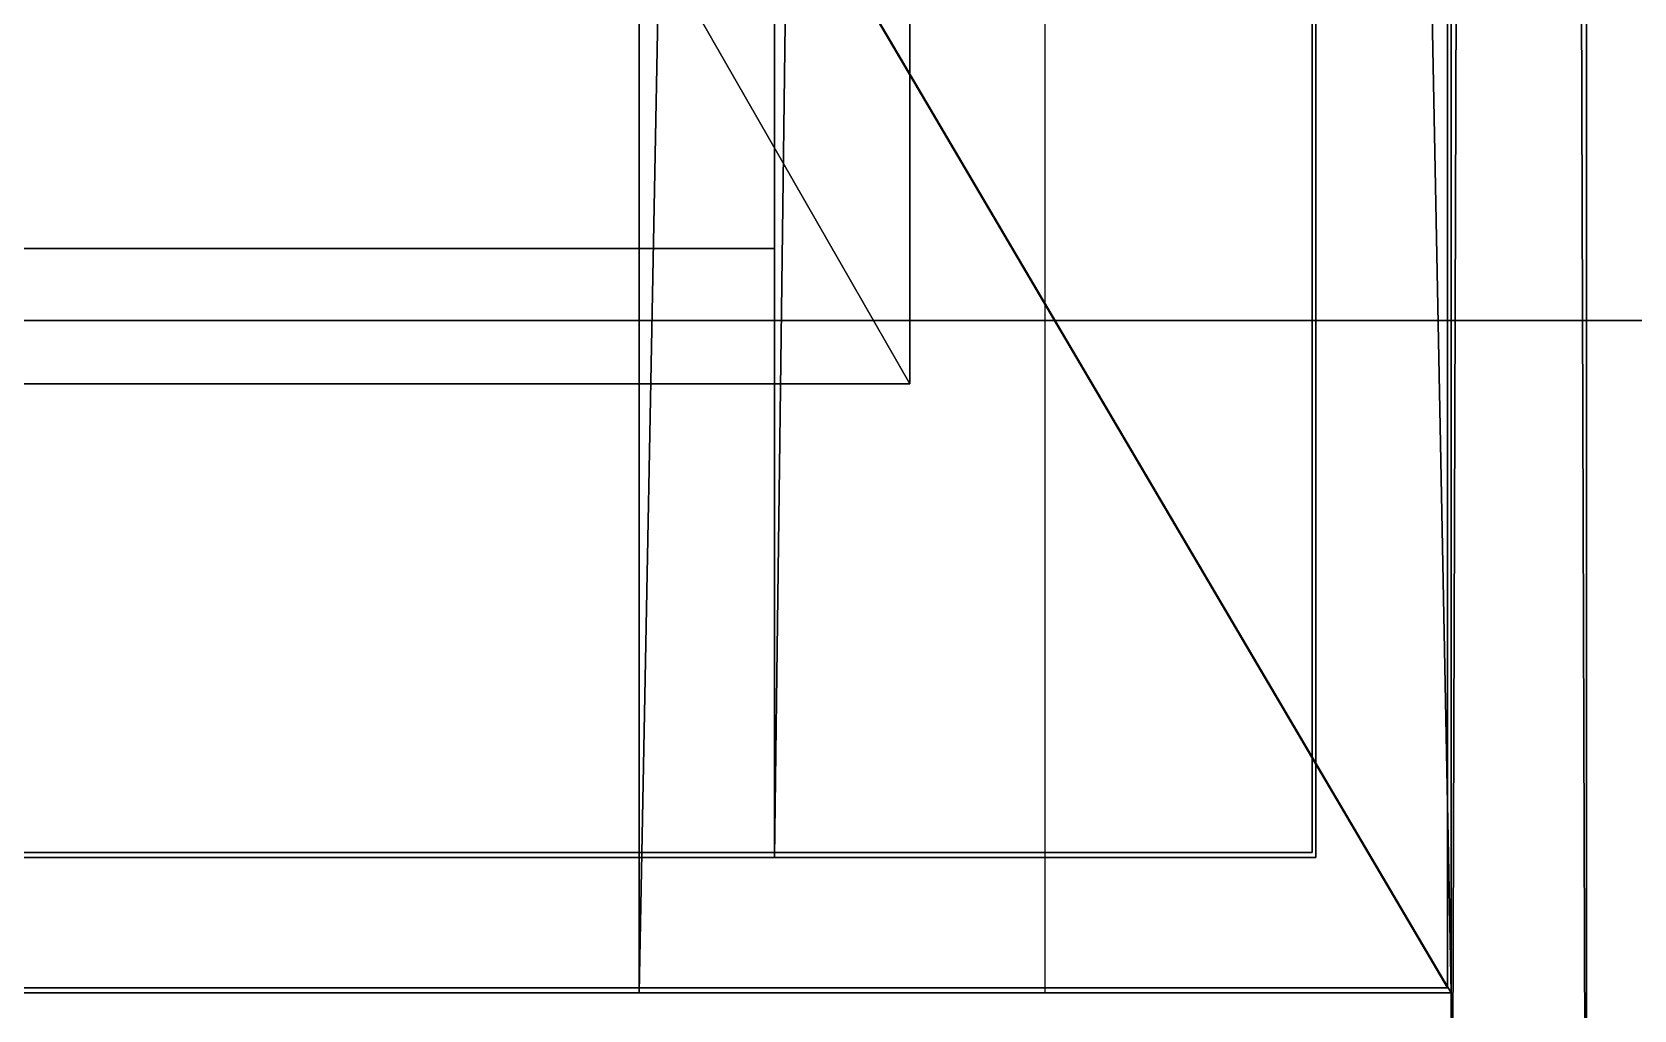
# Model space of a CAD drawing. Extents: x -93 to 34039, y -1114 to 8560.
# Drawn here: x 518.55 to 554.05, y 987.72 to 1009.4 of the extents above; entities that cross this region are included whole.
import ezdxf

# ---------------------------------------------------------------- set-up
doc = ezdxf.new("R2010")
doc.units = 0
doc.layers.get('0').update_dxf_attribs({"color": 13, "linetype": 'CONTINUOUS'})
for name, color, linetype in [('____03_2____', 190, 'CONTINUOUS'), ('____03_2_____', 252, 'CONTINUOUS'), ('____03______', 134, 'CONTINUOUS'), ('_____18________2____', 34, 'CONTINUOUS'), ('_____18________2_____', 22, 'CONTINUOUS'), ('_____18_____________', 36, 'CONTINUOUS'), ('_SYSTEM__CT_MODE', 252, 'CONTINUOUS'), ('_SYSTEM__RG_COLOR', 36, 'CONTINUOUS'), ('_SYSTEM__SKALER', 134, 'CONTINUOUS'), ('TEMP', 36, 'CONTINUOUS')]:
    doc.layers.add(name, color=color, linetype=linetype)

# ---------------------------------------------------------------- blocks, each defined once
blk = doc.blocks.new('TELO_95')
for p, q in [((0, 0), (568, 0)), ((0, 0, 18), (568, 0, 18))]:
    blk.add_line(p, q)
mesh = blk.add_polyface()
corners = [(568, 970), (0, 0), (0, 970), (568, 0)]
mesh.append_faces([[corners[k] for k in face] for face in [(0, 1, 2), (1, 0, 3)]], dxfattribs={"vtx0": -1})
mesh = blk.add_polyface()
corners = [(568, 0, 18), (0, 970, 18), (0, 0, 18), (568, 970, 18)]
mesh.append_faces([[corners[k] for k in face] for face in [(0, 1, 2), (1, 0, 3)]], dxfattribs={"vtx0": -1})
blk = doc.blocks.new('KR_F')
at = {"color": 250}
for p, q in [((700, 0, 16), (0, 0, 16)), ((0, 0), (700, 0)), ((700, 0), (700, 0, 16))]:
    blk.add_line(p, q, dxfattribs=at)
mesh = blk.add_polyface()
corners = [(700, 0, 16), (0, 0), (700, 0), (0, 0, 16)]
mesh.append_faces([[corners[k] for k in face] for face in [(0, 1, 2), (1, 0, 3)]], dxfattribs={"vtx0": -1})
blk = doc.blocks.new('KR_35')
at = {"xscale": 0.8114285714285715, "zscale": 1.125}
blk.add_blockref('KR_F', (0, 0), dxfattribs=at)
blk = doc.blocks.new('RAM_PANEL_95')
at = {"color": 250}
for p, q in [((0, 0), (568, 0)), ((0, 0, 18), (568, 0, 18))]:
    blk.add_line(p, q, dxfattribs=at)
for name in ['TELO_95', 'KR_35']:
    blk.add_blockref(name, (0, 0))
blk = doc.blocks.new('PANEL_G_34')
blk.add_blockref('RAM_PANEL_95', (0, 0))
blk = doc.blocks.new('RAM_PANEL_1')
at = {"layer": '_SYSTEM__RG_COLOR', "yscale": 2.25909090909091}
blk.add_blockref('PANEL_G_34', (8, 3, 3), dxfattribs=at)
blk = doc.blocks.new('PANEL_V')
blk.add_blockref('RAM_PANEL_1', (0, 0))
blk = doc.blocks.new('RAM_PANEL_7')
at = {"layer": '_SYSTEM__RG_COLOR', "yscale": 2.25909090909091}
blk.add_blockref('PANEL_G_34', (8, 3, 3), dxfattribs=at)
blk = doc.blocks.new('PANEL_V_1')
blk.add_blockref('RAM_PANEL_7', (0, 0))
blk = doc.blocks.new('RAM_PANEL_2')
at = {"layer": '_SYSTEM__RG_COLOR', "yscale": 2.25909090909091}
blk.add_blockref('PANEL_G_34', (8, 3, 3), dxfattribs=at)
blk = doc.blocks.new('PANEL_V_2')
blk.add_blockref('RAM_PANEL_2', (0, 0))
blk = doc.blocks.new('RAM_PANEL_3')
at = {"layer": '_SYSTEM__RG_COLOR', "yscale": 2.25909090909091}
blk.add_blockref('PANEL_G_34', (8, 3, 3), dxfattribs=at)
blk = doc.blocks.new('PANEL_V_3')
blk.add_blockref('RAM_PANEL_3', (0, 0))
blk = doc.blocks.new('TELO_32')
for p, q in [((907, 0), (907, 520)), ((907, 0, 3), (907, 520, 3)), ((0, 0), (907, 0)), ((0, 0, 3), (907, 0, 3)), ((907, 0), (907, 0, 3))]:
    blk.add_line(p, q)
mesh = blk.add_polyface()
corners = [(907, 520), (0, 0), (0, 520), (907, 0)]
mesh.append_faces([[corners[k] for k in face] for face in [(0, 1, 2), (1, 0, 3)]], dxfattribs={"vtx0": -1})
mesh = blk.add_polyface()
corners = [(907, 0, 3), (0, 520, 3), (0, 0, 3), (907, 520, 3)]
mesh.append_faces([[corners[k] for k in face] for face in [(0, 1, 2), (1, 0, 3)]], dxfattribs={"vtx0": -1})
blk = doc.blocks.new('MARKWR_KROMKI')
at = {"color": 250}
for p, q in [((700, 500, 16), (700, 500)), ((700, 0, 16), (700, 0))]:
    blk.add_line(p, q, dxfattribs=at)
blk = doc.blocks.new('M_K_RIGHT')
for p, q in [((0, 515, 5), (0, 0, 5)), ((0, 0, -5), (0, 515, -5)), ((0, 0, 5), (0, 0, -5))]:
    blk.add_line(p, q)
mesh = blk.add_polyface()
corners = [(0, 515, -5), (0, 0, 5), (0, 0, -5), (0, 515, 5)]
mesh.append_faces([[corners[k] for k in face] for face in [(0, 1, 2), (1, 0, 3)]], dxfattribs={"vtx0": -1})
blk = doc.blocks.new('M_K_FRONT')
for p, q in [((0, 0, 5), (749, 0, 5)), ((749, 0, -5), (0, 0, -5)), ((749, 0, 5), (749, 0, -5))]:
    blk.add_line(p, q)
mesh = blk.add_polyface()
corners = [(749, 0, 5), (0, 0, -5), (749, 0, -5), (0, 0, 5)]
mesh.append_faces([[corners[k] for k in face] for face in [(0, 1, 2), (1, 0, 3)]], dxfattribs={"vtx0": -1})
blk = doc.blocks.new('KR_P')
at = {"color": 250}
for p, q in [((0, 0), (0, 500)), ((0, 500, 16), (0, 0, 16)), ((0, 0, 16), (0, 0))]:
    blk.add_line(p, q, dxfattribs=at)
mesh = blk.add_polyface()
corners = [(0, 500), (0, 0, 16), (0, 0), (0, 500, 16)]
mesh.append_faces([[corners[k] for k in face] for face in [(0, 1, 2), (1, 0, 3)]], dxfattribs={"vtx0": -1})
blk = doc.blocks.new('KR_3')
at = {"yscale": 1.04, "zscale": 0.1875}
blk.add_blockref('KR_P', (907, 0), dxfattribs=at)
at = {"xscale": 1.295714285714286, "zscale": 0.1875}
blk.add_blockref('KR_F', (0, 0), dxfattribs=at)
blk = doc.blocks.new('RAM_PANEL_31')
at = {"color": 250}
for p, q in [((907, 0), (907, 520)), ((907, 0, 3), (907, 520, 3)), ((0, 0), (907, 0)), ((0, 0, 3), (907, 0, 3)), ((907, 0), (907, 0, 3))]:
    blk.add_line(p, q, dxfattribs=at)
for name in ['TELO_32', 'KR_3']:
    blk.add_blockref(name, (0, 0))
at = {"layer": '_SYSTEM__CT_MODE', "xscale": 1.295714285714284, "yscale": 1.039999999999999, "zscale": 0.1874999999999998}
blk.add_blockref('MARKWR_KROMKI', (0, 0), dxfattribs=at)
at = {"layer": '_SYSTEM__RG_COLOR', "yscale": 0.9980582524271846, "zscale": 0.2999999999999999}
blk.add_blockref('M_K_RIGHT', (904, 3, 1.5), dxfattribs=at)
at = {"layer": '_SYSTEM__RG_COLOR', "xscale": 1.202937249666223, "zscale": 0.2999999999999997}
blk.add_blockref('M_K_FRONT', (3, 3, 1.5), dxfattribs=at)
blk = doc.blocks.new('PANEL_G_3')
blk.add_blockref('RAM_PANEL_31', (0, 0))
blk = doc.blocks.new('____')
at = {"layer": '____03______', "extrusion": (2.95823e-31, -7.65714e-16, -1), "rotation": 270}
blk.add_blockref('PANEL_G_3', (-538, 918.5, -3), dxfattribs=at)
blk = doc.blocks.new('TELO_49')
for p, q in [((934, 550), (0, 550)), ((934, 550, 18), (0, 550, 18)), ((934, 550), (934, 550, 18)), ((934, 0), (934, 550)), ((934, 0, 18), (934, 550, 18))]:
    blk.add_line(p, q)
mesh = blk.add_polyface()
corners = [(934, 550), (0, 0), (0, 550), (934, 0)]
mesh.append_faces([[corners[k] for k in face] for face in [(0, 1, 2), (1, 0, 3)]], dxfattribs={"vtx0": -1})
mesh = blk.add_polyface()
corners = [(934, 0, 18), (0, 550, 18), (0, 0, 18), (934, 550, 18)]
mesh.append_faces([[corners[k] for k in face] for face in [(0, 1, 2), (1, 0, 3)]], dxfattribs={"vtx0": -1})
blk = doc.blocks.new('KR_13')
at = {"yscale": 1.868, "zscale": 1.125}
blk.add_blockref('KR_P', (550, 0), dxfattribs=at)
at = {"xscale": 0.7857142857142857, "zscale": 1.125}
blk.add_blockref('KR_F', (0, 0), dxfattribs=at)
blk = doc.blocks.new('RAM_PANEL_49')
at = {"color": 250}
for p, q in [((550, 0), (550, 934)), ((550, 0, 18), (550, 934, 18)), ((0, 0), (550, 0)), ((0, 0, 18), (550, 0, 18)), ((550, 0), (550, 0, 18))]:
    blk.add_line(p, q, dxfattribs=at)
at = {"rotation": 270}
blk.add_blockref('TELO_49', (0, 934), dxfattribs=at)
blk.add_blockref('KR_13', (0, 0))
at = {"layer": '_SYSTEM__CT_MODE', "xscale": 1.334285714285713, "yscale": 1.099999999999999, "zscale": 1.124999999999998, "rotation": 270}
blk.add_blockref('MARKWR_KROMKI', (0, 934), dxfattribs=at)
at = {"layer": '_SYSTEM__RG_COLOR', "yscale": 1.801941747572816, "zscale": 1.2}
blk.add_blockref('M_K_RIGHT', (547, 3, 9), dxfattribs=at)
at = {"layer": '_SYSTEM__RG_COLOR', "xscale": 0.7263017356475304, "zscale": 1.199999999999999}
blk.add_blockref('M_K_FRONT', (3, 3, 9), dxfattribs=at)
blk = doc.blocks.new('PANEL_G_13')
blk.add_blockref('RAM_PANEL_49', (0, 0))
blk = doc.blocks.new('RAM_PANEL_47')
at = {"layer": '_SYSTEM__RG_COLOR', "xscale": 1.2, "yscale": 1.236363636363636}
blk.add_blockref('PANEL_G_34', (9, 3, 3), dxfattribs=at)
blk = doc.blocks.new('PANEL_V_33')
blk.add_blockref('RAM_PANEL_47', (0, 0))
blk = doc.blocks.new('V_MAR')
for p, q in [((294, 8), (0, 8)), ((0, 8), (0, -8)), ((294, -8), (294, 8)), ((294, -8), (0, -8))]:
    blk.add_line(p, q)
mesh = blk.add_polyface()
corners = [(294, -8), (0, 8), (0, -8), (294, 8)]
mesh.append_faces([[corners[k] for k in face] for face in [(0, 1, 2), (1, 0, 3)]], dxfattribs={"vtx0": -1})
blk = doc.blocks.new('N_MAR')
for p, q in [((0, 8), (294, 8)), ((0, -8), (0, 8)), ((294, 8), (294, -8)), ((0, -8), (294, -8))]:
    blk.add_line(p, q)
mesh = blk.add_polyface()
corners = [(294, 8), (0, -8), (0, 8), (294, -8)]
mesh.append_faces([[corners[k] for k in face] for face in [(0, 1, 2), (1, 0, 3)]], dxfattribs={"vtx0": -1})
blk = doc.blocks.new('_1')
at = {"color": 250}
for p, q in [((5, 0, 5), (7.003, 0, 5)), ((5, 0, -5), (5, 0, 5)), ((7.003, 0, -5), (5, 0, -5)), ((7.003, 0, 1.154), (20.152, 0, 1.154)), ((7.003, 0, 5), (7.003, 0, 1.154)), ((24.684, 0, -1.228), (7.003, 0, -1.228)), ((7.003, 0, -1.228), (7.003, 0, -5)), ((20.152, 0, 1.154), (20.152, 0, 5)), ((20.152, 0, 5), (21.943, 0, 5)), ((23.915, 0, 0.814), (24.684, 0, 0.695)), ((24.684, 0, 0.695), (24.684, 0, -1.228))]:
    blk.add_line(p, q, dxfattribs=at)
blk.add_polyline3d([(21.943, 0, 5), (22.082, 0, 3.325), (22.484, 0, 1.973), (23.32, 0, 1.073), (23.915, 0, 0.814)], dxfattribs=at)
blk = doc.blocks.new('MARKER_TEKSTUR_F')
for p, q in [((300, 16, 600), (0, 16, 600)), ((0, 16, 600), (0, 16)), ((0, 16), (300, 16)), ((100, 16, 80), (100, 16, 520)), ((200, 16, 80), (200, 16, 520)), ((300, 16), (300, 16, 600)), ((0, 0), (300, 0)), ((0, 0, 600), (0, 0)), ((300, 0, 600), (0, 0, 600)), ((100, 0, 80), (100, 0, 520)), ((200, 0, 80), (200, 0, 520)), ((300, 0), (300, 0, 600))]:
    blk.add_line(p, q)
blk = doc.blocks.new('RAMKA_PANEL_F_16')
at = {"layer": '_SYSTEM__CT_MODE', "xscale": 3.22, "yscale": 0.1875, "zscale": 3.493333333333334}
blk.add_blockref('MARKER_TEKSTUR_F', (0, 0), dxfattribs=at)
at = {"layer": '_SYSTEM__CT_MODE', "xscale": 1.016064487580898}
blk.add_blockref('_1', (0, 0, 1048), dxfattribs=at)
at = {"layer": '_SYSTEM__RG_COLOR', "xscale": 3.26530612244898}
for name, p, yscale in [('V_MAR', (3, 1.5, 2093), 0.1874999999999999), ('N_MAR', (3, 1.5, 3), 0.1874999999999998)]:
    blk.add_blockref(name, p, dxfattribs=dict(at, yscale=yscale))
blk = doc.blocks.new('PANEL_F_16')
blk.add_blockref('RAMKA_PANEL_F_16', (0, 0))
blk = doc.blocks.new('MARKER_TEKSTUR')
for p, q in [((16, 500), (0, 500)), ((16, 500, 700), (0, 500, 700)), ((0, 0), (0, 500)), ((0, 500, 700), (0, 0, 700)), ((0, 500), (0, 500, 700))]:
    blk.add_line(p, q)
blk = doc.blocks.new('N_1')
for p, q in [((0, 0), (0, 500)), ((0, 500), (8, 500))]:
    blk.add_line(p, q)
blk = doc.blocks.new('RAM_PANEL_44')
for p, q in [((0, 550), (18, 550)), ((0, 550, 830), (18, 550, 830))]:
    blk.add_line(p, q)
at = {"layer": '_SYSTEM__CT_MODE', "xscale": 1.124999999999999, "yscale": 1.100000000000078, "zscale": 1.185714285714242}
blk.add_blockref('MARKER_TEKSTUR', (0, 0), dxfattribs=at)
at = {"layer": '_SYSTEM__CT_MODE', "xscale": 1.125, "yscale": 1.1}
blk.add_blockref('N_1', (0, 0), dxfattribs=at)
blk = doc.blocks.new('PANEL_V_32')
blk.add_blockref('RAM_PANEL_44', (0, 0))
blk = doc.blocks.new('TELO_52')
for p, q in [((934, 550), (0, 550)), ((934, 550, 18), (0, 550, 18)), ((934, 550), (934, 550, 18)), ((934, 0), (934, 550)), ((934, 0, 18), (934, 550, 18))]:
    blk.add_line(p, q)
mesh = blk.add_polyface()
corners = [(934, 550), (0, 0), (0, 550), (934, 0)]
mesh.append_faces([[corners[k] for k in face] for face in [(0, 1, 2), (1, 0, 3)]], dxfattribs={"vtx0": -1})
mesh = blk.add_polyface()
corners = [(934, 0, 18), (0, 550, 18), (0, 0, 18), (934, 550, 18)]
mesh.append_faces([[corners[k] for k in face] for face in [(0, 1, 2), (1, 0, 3)]], dxfattribs={"vtx0": -1})
blk = doc.blocks.new('KR_14')
at = {"yscale": 1.868, "zscale": 1.125}
blk.add_blockref('KR_P', (550, 0), dxfattribs=at)
at = {"xscale": 0.7857142857142857, "zscale": 1.125}
blk.add_blockref('KR_F', (0, 0), dxfattribs=at)
blk = doc.blocks.new('RAM_PANEL_52')
at = {"color": 250}
for p, q in [((550, 0), (550, 934)), ((550, 0, 18), (550, 934, 18)), ((0, 0), (550, 0)), ((0, 0, 18), (550, 0, 18)), ((550, 0), (550, 0, 18))]:
    blk.add_line(p, q, dxfattribs=at)
at = {"rotation": 270}
blk.add_blockref('TELO_52', (0, 934), dxfattribs=at)
blk.add_blockref('KR_14', (0, 0))
at = {"layer": '_SYSTEM__CT_MODE', "xscale": 1.334285714285713, "yscale": 1.099999999999999, "zscale": 1.124999999999998, "rotation": 270}
blk.add_blockref('MARKWR_KROMKI', (0, 934), dxfattribs=at)
at = {"layer": '_SYSTEM__RG_COLOR', "yscale": 1.801941747572816, "zscale": 1.2}
blk.add_blockref('M_K_RIGHT', (547, 3, 9), dxfattribs=at)
at = {"layer": '_SYSTEM__RG_COLOR', "xscale": 0.7263017356475304, "zscale": 1.199999999999999}
blk.add_blockref('M_K_FRONT', (3, 3, 9), dxfattribs=at)
blk = doc.blocks.new('PANEL_G_14')
blk.add_blockref('RAM_PANEL_52', (0, 0))
blk = doc.blocks.new('L_MAR')
for p, q in [((0, 8), (0, -8)), ((0, 8, 594), (0, -8, 594)), ((0, 8, 594), (0, 8)), ((0, -8, 594), (0, -8))]:
    blk.add_line(p, q)
mesh = blk.add_polyface()
corners = [(0, 8, 594), (0, -8), (0, -8, 594), (0, 8)]
mesh.append_faces([[corners[k] for k in face] for face in [(0, 1, 2), (1, 0, 3)]], dxfattribs={"vtx0": -1})
blk = doc.blocks.new('P_MAR')
for p, q in [((0, 8), (0, 8, 594)), ((0, -8), (0, 8)), ((0, -8, 594), (0, 8, 594)), ((0, -8), (0, -8, 594))]:
    blk.add_line(p, q)
mesh = blk.add_polyface()
corners = [(0, -8), (0, 8, 594), (0, -8, 594), (0, 8)]
mesh.append_faces([[corners[k] for k in face] for face in [(0, 1, 2), (1, 0, 3)]], dxfattribs={"vtx0": -1})
blk = doc.blocks.new('_2')
at = {"color": 250}
for p, q in [((-21.093, 0, -4.633), (-23.857, 0, -4.633)), ((-21.093, 0, -4.534), (-21.093, 0, -4.633)), ((-5.08, 0, -5), (-7.83, 0, -5)), ((-7.33, 0, -2.946), (-7.33, 0, 5)), ((-7.33, 0, 5), (-5.08, 0, 5)), ((-5.08, 0, 5), (-5.08, 0, -5))]:
    blk.add_line(p, q, dxfattribs=at)
for points in [[(-23.857, 0, -4.633), (-24.699, 0, -2.753), (-24.985, 0, -1.596), (-25.08, 0, -0.476), (-24.989, 0, 0.598), (-24.717, 0, 1.55), (-24.262, 0, 2.379), (-23.626, 0, 3.085), (-22.835, 0, 3.65), (-21.914, 0, 4.053), (-20.864, 0, 4.294), (-19.686, 0, 4.375), (-17.6, 0, 4.162), (-15.765, 0, 3.532), (-14.159, 0, 2.624), (-12.409, 0, 1.359), (-9.732, 0, -0.833), (-7.33, 0, -2.946)], [(-7.83, 0, -5), (-10.199, 0, -2.912), (-12.554, 0, -0.962), (-14.75, 0, 0.642), (-16.442, 0, 1.647), (-17.941, 0, 2.175), (-19.554, 0, 2.351), (-20.914, 0, 2.161), (-21.942, 0, 1.592), (-22.589, 0, 0.683), (-22.804, 0, -0.526), (-22.699, 0, -1.466), (-22.383, 0, -2.48), (-21.85, 0, -3.519), (-21.093, 0, -4.534)]]:
    blk.add_polyline3d(points, dxfattribs=at)
blk = doc.blocks.new('_3')
at = {"color": 250}
for p, q in [((-2.402, 0, -8.86), (-2.691, 0, -9.514)), ((-2.661, 0, -12.951), (-2.351, 0, -13.555)), ((-2.557, 0, -19.323), (-2.615, 0, -20.062)), ((-2.615, 0, -20.062), (-2.556, 0, -20.715)), ((-2.384, 0, -18.677), (-2.557, 0, -19.323)), ((-1.993, 0, -8.263), (-2.402, 0, -8.86)), ((-2.096, 0, -18.127), (-2.384, 0, -18.677)), ((-2.351, 0, -13.555), (-1.942, 0, -14.014)), ((-1.942, 0, -14.014), (-1.435, 0, -14.351)), ((-1.687, 0, -16.039), (-1.687, 0, -15.858)), ((1.493, 0, -14.711), (1.493, 0, -16.851)), ((4.46, 0, -21.055), (4.562, 0, -21.055)), ((4.562, 0, -21.055), (4.562, 0, -23.75)), ((5, 0, -8.869), (4.847, 0, -8.869)), ((5, 0, -6.174), (5, 0, -8.869))]:
    blk.add_line(p, q, dxfattribs=at)
for points in [[(-1.687, 0, -15.858), (-2.808, 0, -15.426), (-3.879, 0, -14.608), (-4.325, 0, -13.982), (-4.684, 0, -13.215), (-4.921, 0, -12.254), (-5, 0, -11.049), (-4.906, 0, -9.788), (-4.623, 0, -8.637), (-4.169, 0, -7.612), (-3.563, 0, -6.729), (-2.731, 0, -5.944), (-1.764, 0, -5.394), (-0.679, 0, -5.07), (0, 0, -5.008)], [(4.562, 0, -23.75), (2.63, 0, -24.582), (1.441, 0, -24.867), (0.291, 0, -24.962), (-1.667, 0, -24.704), (-2.472, 0, -24.369), (-3.196, 0, -23.879), (-3.84, 0, -23.196), (-4.307, 0, -22.383), (-4.59, 0, -21.432), (-4.684, 0, -20.333), (-4.461, 0, -18.835), (-3.792, 0, -17.541), (-2.82, 0, -16.569), (-1.687, 0, -16.039)], [(-2.691, 0, -9.514), (-2.863, 0, -10.288), (-2.92, 0, -11.242), (-2.856, 0, -12.185), (-2.661, 0, -12.951)], [(-2.556, 0, -20.715), (-2.38, 0, -21.281), (-1.728, 0, -22.138), (-0.79, 0, -22.602), (0.341, 0, -22.731), (1.34, 0, -22.622), (2.401, 0, -22.293), (3.461, 0, -21.764), (4.46, 0, -21.055)], [(1.493, 0, -16.851), (0.78, 0, -16.851), (-0.613, 0, -17.056), (-1.692, 0, -17.67), (-2.096, 0, -18.127)], [(4.847, 0, -8.869), (3.904, 0, -8.208), (2.808, 0, -7.67), (1.656, 0, -7.312), (0.545, 0, -7.193), (-0.821, 0, -7.464), (-1.476, 0, -7.799), (-1.993, 0, -8.263)], [(-1.435, 0, -14.351), (-0.831, 0, -14.562), (0.576, 0, -14.711), (1.493, 0, -14.711)], [(0, 0, -5.008), (0.505, 0, -4.962), (1.758, 0, -5.057), (2.992, 0, -5.343), (5, 0, -6.174)]]:
    blk.add_polyline3d(points, dxfattribs=at)
blk = doc.blocks.new('_4')
at = {"color": 250}
for p, q in [((1.017, 0.1, 22.117), (-3.193, 0, 12.948)), ((-3.193, 0, 12.948), (0.997, 0.09, 12.944)), ((0.997, 0.09, 12.944), (1.017, 0.1, 22.117)), ((-5, 0, 10.902), (-5, 0, 12.948)), ((1.017, 0, 10.902), (-5, 0, 10.902)), ((-5, 0, 12.948), (0.693, 0, 25.086)), ((0.693, 0, 25.086), (2.532, 0, 25.086)), ((1.017, 0, 5.086), (1.017, 0, 10.902)), ((2.532, 0, 5.086), (1.017, 0, 5.086)), ((5, 0, 10.902), (2.532, 0, 10.902)), ((2.532, 0, 25.086), (2.532, 0, 12.948)), ((2.532, 0, 10.902), (2.532, 0, 5.086)), ((2.532, 0, 12.948), (5, 0, 12.948)), ((5, 0, 12.948), (5, 0, 10.902))]:
    blk.add_line(p, q, dxfattribs=at)
blk = doc.blocks.new('L')
for p, q in [((0, 16), (0, 8)), ((0, 8, 600), (0, 16, 600)), ((0, 16), (0, 16, 600)), ((0, 0, 600), (0, 8, 600)), ((0, 8), (0, 8, 600)), ((0, 8), (0, 0)), ((0, 0), (0, 0, 600))]:
    blk.add_line(p, q)
blk = doc.blocks.new('SKALER_4')
for p, q in [((0, 0), (1, 0)), ((0, 0, 1), (0, 0)), ((1, 0, 1), (0, 0, 1)), ((1, 0), (1, 0, 1))]:
    blk.add_line(p, q)
blk = doc.blocks.new('TELO_F_19')
for p, q in [((0, 18), (934, 18)), ((934, 18, 110), (0, 18, 110)), ((0, 18, 110), (0, 18)), ((0, 18, 110), (0, 0, 110)), ((0, 0), (0, 18)), ((934, 18), (934, 18, 110)), ((934, 18, 110), (934, 0, 110)), ((934, 18), (934, 0)), ((934, 0, 110), (0, 0, 110)), ((0, 0), (934, 0)), ((0, 0, 110), (0, 0)), ((934, 0), (934, 0, 110))]:
    blk.add_line(p, q)
at = {"layer": '_SYSTEM__SKALER', "xscale": 3.113333333333331, "zscale": 0.1833333333333332}
blk.add_blockref('SKALER_4', (0, 0), dxfattribs=at)
mesh = blk.add_polyface()
corners = [(0, 18, 110), (934, 18), (0, 18), (934, 18, 110)]
mesh.append_faces([[corners[k] for k in face] for face in [(0, 1, 2), (1, 0, 3)]], dxfattribs={"vtx0": -1})
mesh = blk.add_polyface()
corners = [(934, 0, 110), (0, 18, 110), (0, 0, 110), (934, 18, 110)]
mesh.append_faces([[corners[k] for k in face] for face in [(0, 1, 2), (1, 0, 3)]], dxfattribs={"vtx0": -1})
mesh = blk.add_polyface()
corners = [(0, 18, 110), (0, 0), (0, 0, 110), (0, 18)]
mesh.append_faces([[corners[k] for k in face] for face in [(0, 1, 2), (1, 0, 3)]], dxfattribs={"vtx0": -1})
mesh = blk.add_polyface()
corners = [(934, 18), (0, 0), (0, 18), (934, 0)]
mesh.append_faces([[corners[k] for k in face] for face in [(0, 1, 2), (1, 0, 3)]], dxfattribs={"vtx0": -1})
mesh = blk.add_polyface()
corners = [(934, 18), (934, 0, 110), (934, 0), (934, 18, 110)]
mesh.append_faces([[corners[k] for k in face] for face in [(0, 1, 2), (1, 0, 3)]], dxfattribs={"vtx0": -1})
mesh = blk.add_polyface()
corners = [(934, 0), (0, 0, 110), (0, 0), (934, 0, 110)]
mesh.append_faces([[corners[k] for k in face] for face in [(0, 1, 2), (1, 0, 3)]], dxfattribs={"vtx0": -1})
blk = doc.blocks.new('RAMKA_PANEL_F_18')
for p, q in [((0, 0), (0, 18)), ((0, 0, 934), (0, 18, 934)), ((110, 0, 934), (110, 18, 934)), ((110, 0), (110, 18))]:
    blk.add_line(p, q)
at = {"extrusion": (1, 0, 6.12323e-17), "rotation": 270}
blk.add_blockref('TELO_F_19', (0, 934), dxfattribs=at)
at = {"layer": '_SYSTEM__CT_MODE', "yscale": 1.125, "zscale": 1.556666666666666}
blk.add_blockref('L', (0, 0), dxfattribs=at)
at = {"layer": '_SYSTEM__CT_MODE', "xscale": 0.3666666666666667, "yscale": 1.125, "zscale": 1.556666666666667}
blk.add_blockref('MARKER_TEKSTUR_F', (0, 0), dxfattribs=at)
at = {"layer": '_SYSTEM__CT_MODE', "xscale": 1.016064487580898}
blk.add_blockref('_1', (0, 0, 467), dxfattribs=at)
at = {"layer": '_SYSTEM__CT_MODE', "yscale": 0.001, "rotation": 360}
blk.add_blockref('_4', (55, 0), dxfattribs=at)
at = {"layer": '_SYSTEM__CT_MODE'}
for name, p in [('_3', (55, 0, 934)), ('_2', (110, 0, 467))]:
    blk.add_blockref(name, p, dxfattribs=at)
at = {"layer": '_SYSTEM__RG_COLOR', "xscale": 0.3537414965986396}
for name, p, yscale in [('V_MAR', (3, 9, 931), 0.75), ('N_MAR', (3, 9, 3), 0.7499999999999996)]:
    blk.add_blockref(name, p, dxfattribs=dict(at, yscale=yscale))
at = {"layer": '_SYSTEM__RG_COLOR', "color": 1, "yscale": 0.75, "zscale": 1.562289562289563}
blk.add_blockref('L_MAR', (3, 9, 3), dxfattribs=at)
at = {"layer": '_SYSTEM__RG_COLOR', "yscale": 0.7499999999999997, "zscale": 1.562289562289563}
blk.add_blockref('P_MAR', (107, 9, 3), dxfattribs=at)
blk = doc.blocks.new('PANEL_F_18')
blk.add_blockref('RAMKA_PANEL_F_18', (0, 0))
blk = doc.blocks.new('TELO_45')
for p, q in [((934, 550), (0, 550)), ((934, 550, 18), (0, 550, 18)), ((934, 550), (934, 550, 18)), ((934, 0), (934, 550)), ((934, 0, 18), (934, 550, 18))]:
    blk.add_line(p, q)
mesh = blk.add_polyface()
corners = [(934, 550), (0, 0), (0, 550), (934, 0)]
mesh.append_faces([[corners[k] for k in face] for face in [(0, 1, 2), (1, 0, 3)]], dxfattribs={"vtx0": -1})
mesh = blk.add_polyface()
corners = [(934, 0, 18), (0, 550, 18), (0, 0, 18), (934, 550, 18)]
mesh.append_faces([[corners[k] for k in face] for face in [(0, 1, 2), (1, 0, 3)]], dxfattribs={"vtx0": -1})
blk = doc.blocks.new('KR_10')
at = {"yscale": 1.868, "zscale": 1.125}
blk.add_blockref('KR_P', (550, 0), dxfattribs=at)
at = {"xscale": 0.7857142857142857, "zscale": 1.125}
blk.add_blockref('KR_F', (0, 0), dxfattribs=at)
blk = doc.blocks.new('RAM_PANEL_45')
at = {"color": 250}
for p, q in [((550, 0), (550, 934)), ((550, 0, 18), (550, 934, 18)), ((0, 0), (550, 0)), ((0, 0, 18), (550, 0, 18)), ((550, 0), (550, 0, 18))]:
    blk.add_line(p, q, dxfattribs=at)
at = {"rotation": 270}
blk.add_blockref('TELO_45', (0, 934), dxfattribs=at)
blk.add_blockref('KR_10', (0, 0))
at = {"layer": '_SYSTEM__CT_MODE', "xscale": 1.334285714285713, "yscale": 1.099999999999999, "zscale": 1.124999999999998, "rotation": 270}
blk.add_blockref('MARKWR_KROMKI', (0, 934), dxfattribs=at)
at = {"layer": '_SYSTEM__RG_COLOR', "yscale": 1.801941747572816, "zscale": 1.2}
blk.add_blockref('M_K_RIGHT', (547, 3, 9), dxfattribs=at)
at = {"layer": '_SYSTEM__RG_COLOR', "xscale": 0.7263017356475304, "zscale": 1.199999999999999}
blk.add_blockref('M_K_FRONT', (3, 3, 9), dxfattribs=at)
blk = doc.blocks.new('PANEL_G_10')
blk.add_blockref('RAM_PANEL_45', (0, 0))
blk = doc.blocks.new('TELO_46')
for p, q in [((934, 550), (0, 550)), ((934, 550, 18), (0, 550, 18)), ((934, 550), (934, 550, 18)), ((934, 0), (934, 550)), ((934, 0, 18), (934, 550, 18))]:
    blk.add_line(p, q)
mesh = blk.add_polyface()
corners = [(934, 550), (0, 0), (0, 550), (934, 0)]
mesh.append_faces([[corners[k] for k in face] for face in [(0, 1, 2), (1, 0, 3)]], dxfattribs={"vtx0": -1})
mesh = blk.add_polyface()
corners = [(934, 0, 18), (0, 550, 18), (0, 0, 18), (934, 550, 18)]
mesh.append_faces([[corners[k] for k in face] for face in [(0, 1, 2), (1, 0, 3)]], dxfattribs={"vtx0": -1})
blk = doc.blocks.new('KR_11')
at = {"yscale": 1.868, "zscale": 1.125}
blk.add_blockref('KR_P', (550, 0), dxfattribs=at)
at = {"xscale": 0.7857142857142857, "zscale": 1.125}
blk.add_blockref('KR_F', (0, 0), dxfattribs=at)
blk = doc.blocks.new('RAM_PANEL_46')
at = {"color": 250}
for p, q in [((550, 0), (550, 934)), ((550, 0, 18), (550, 934, 18)), ((0, 0), (550, 0)), ((0, 0, 18), (550, 0, 18)), ((550, 0), (550, 0, 18))]:
    blk.add_line(p, q, dxfattribs=at)
at = {"rotation": 270}
blk.add_blockref('TELO_46', (0, 934), dxfattribs=at)
blk.add_blockref('KR_11', (0, 0))
at = {"layer": '_SYSTEM__CT_MODE', "xscale": 1.334285714285713, "yscale": 1.099999999999999, "zscale": 1.124999999999998, "rotation": 270}
blk.add_blockref('MARKWR_KROMKI', (0, 934), dxfattribs=at)
at = {"layer": '_SYSTEM__RG_COLOR', "yscale": 1.801941747572816, "zscale": 1.2}
blk.add_blockref('M_K_RIGHT', (547, 3, 9), dxfattribs=at)
at = {"layer": '_SYSTEM__RG_COLOR', "xscale": 0.7263017356475304, "zscale": 1.199999999999999}
blk.add_blockref('M_K_FRONT', (3, 3, 9), dxfattribs=at)
blk = doc.blocks.new('PANEL_G_11')
blk.add_blockref('RAM_PANEL_46', (0, 0))
blk = doc.blocks.new('TELO_42')
for p, q in [((934, 550), (0, 550)), ((934, 550, 18), (0, 550, 18)), ((934, 550), (934, 550, 18)), ((934, 0), (934, 550)), ((934, 0, 18), (934, 550, 18))]:
    blk.add_line(p, q)
mesh = blk.add_polyface()
corners = [(934, 550), (0, 0), (0, 550), (934, 0)]
mesh.append_faces([[corners[k] for k in face] for face in [(0, 1, 2), (1, 0, 3)]], dxfattribs={"vtx0": -1})
mesh = blk.add_polyface()
corners = [(934, 0, 18), (0, 550, 18), (0, 0, 18), (934, 550, 18)]
mesh.append_faces([[corners[k] for k in face] for face in [(0, 1, 2), (1, 0, 3)]], dxfattribs={"vtx0": -1})
blk = doc.blocks.new('KR_9')
at = {"yscale": 1.868, "zscale": 1.125}
blk.add_blockref('KR_P', (550, 0), dxfattribs=at)
at = {"xscale": 0.7857142857142857, "zscale": 1.125}
blk.add_blockref('KR_F', (0, 0), dxfattribs=at)
blk = doc.blocks.new('RAM_PANEL_42')
at = {"color": 250}
for p, q in [((550, 0), (550, 934)), ((550, 0, 18), (550, 934, 18)), ((0, 0), (550, 0)), ((0, 0, 18), (550, 0, 18)), ((550, 0), (550, 0, 18))]:
    blk.add_line(p, q, dxfattribs=at)
at = {"rotation": 270}
blk.add_blockref('TELO_42', (0, 934), dxfattribs=at)
blk.add_blockref('KR_9', (0, 0))
at = {"layer": '_SYSTEM__CT_MODE', "xscale": 1.334285714285713, "yscale": 1.099999999999999, "zscale": 1.124999999999998, "rotation": 270}
blk.add_blockref('MARKWR_KROMKI', (0, 934), dxfattribs=at)
at = {"layer": '_SYSTEM__RG_COLOR', "yscale": 1.801941747572816, "zscale": 1.2}
blk.add_blockref('M_K_RIGHT', (547, 3, 9), dxfattribs=at)
at = {"layer": '_SYSTEM__RG_COLOR', "xscale": 0.7263017356475304, "zscale": 1.199999999999999}
blk.add_blockref('M_K_FRONT', (3, 3, 9), dxfattribs=at)
blk = doc.blocks.new('PANEL_G_9')
blk.add_blockref('RAM_PANEL_42', (0, 0))
blk = doc.blocks.new('RAM_PANEL_51')
for p, q in [((0, 550), (18, 550)), ((0, 550, 2100), (18, 550, 2100))]:
    blk.add_line(p, q)
at = {"layer": '_SYSTEM__CT_MODE', "xscale": 1.124999999999999, "yscale": 1.100000000000078, "zscale": 2.99999999999989}
blk.add_blockref('MARKER_TEKSTUR', (0, 0), dxfattribs=at)
at = {"layer": '_SYSTEM__CT_MODE', "xscale": 1.125, "yscale": 1.1}
blk.add_blockref('N_1', (0, 0), dxfattribs=at)
blk = doc.blocks.new('PANEL_V_35')
blk.add_blockref('RAM_PANEL_51', (0, 0))
blk = doc.blocks.new('TELO_48')
for p, q in [((934, 550), (0, 550)), ((934, 550, 18), (0, 550, 18)), ((934, 550), (934, 550, 18)), ((934, 0), (934, 550)), ((934, 0, 18), (934, 550, 18))]:
    blk.add_line(p, q)
mesh = blk.add_polyface()
corners = [(934, 550), (0, 0), (0, 550), (934, 0)]
mesh.append_faces([[corners[k] for k in face] for face in [(0, 1, 2), (1, 0, 3)]], dxfattribs={"vtx0": -1})
mesh = blk.add_polyface()
corners = [(934, 0, 18), (0, 550, 18), (0, 0, 18), (934, 550, 18)]
mesh.append_faces([[corners[k] for k in face] for face in [(0, 1, 2), (1, 0, 3)]], dxfattribs={"vtx0": -1})
blk = doc.blocks.new('KR_12')
at = {"yscale": 1.868, "zscale": 1.125}
blk.add_blockref('KR_P', (550, 0), dxfattribs=at)
at = {"xscale": 0.7857142857142857, "zscale": 1.125}
blk.add_blockref('KR_F', (0, 0), dxfattribs=at)
blk = doc.blocks.new('RAM_PANEL_48')
at = {"color": 250}
for p, q in [((550, 0), (550, 934)), ((550, 0, 18), (550, 934, 18)), ((0, 0), (550, 0)), ((0, 0, 18), (550, 0, 18)), ((550, 0), (550, 0, 18))]:
    blk.add_line(p, q, dxfattribs=at)
at = {"rotation": 270}
blk.add_blockref('TELO_48', (0, 934), dxfattribs=at)
blk.add_blockref('KR_12', (0, 0))
at = {"layer": '_SYSTEM__CT_MODE', "xscale": 1.334285714285713, "yscale": 1.099999999999999, "zscale": 1.124999999999998, "rotation": 270}
blk.add_blockref('MARKWR_KROMKI', (0, 934), dxfattribs=at)
at = {"layer": '_SYSTEM__RG_COLOR', "yscale": 1.801941747572816, "zscale": 1.2}
blk.add_blockref('M_K_RIGHT', (547, 3, 9), dxfattribs=at)
at = {"layer": '_SYSTEM__RG_COLOR', "xscale": 0.7263017356475304, "zscale": 1.199999999999999}
blk.add_blockref('M_K_FRONT', (3, 3, 9), dxfattribs=at)
blk = doc.blocks.new('PANEL_G_12')
blk.add_blockref('RAM_PANEL_48', (0, 0))
blk = doc.blocks.new('RAMKA_PANEL_F_15')
at = {"layer": '_SYSTEM__CT_MODE', "xscale": 3.22, "yscale": 0.1875, "zscale": 1.376666666666667}
blk.add_blockref('MARKER_TEKSTUR_F', (0, 0), dxfattribs=at)
at = {"layer": '_SYSTEM__CT_MODE', "xscale": 1.016064487580898}
blk.add_blockref('_1', (0, 0, 413), dxfattribs=at)
at = {"layer": '_SYSTEM__RG_COLOR', "xscale": 3.26530612244898}
for name, p, yscale in [('V_MAR', (3, 1.5, 823), 0.1874999999999999), ('N_MAR', (3, 1.5, 3), 0.1874999999999998)]:
    blk.add_blockref(name, p, dxfattribs=dict(at, yscale=yscale))
blk = doc.blocks.new('PANEL_F_15')
blk.add_blockref('RAMKA_PANEL_F_15', (0, 0))
blk = doc.blocks.new('TELO_91')
for p, q in [((934, 550), (0, 550)), ((934, 550, 18), (0, 550, 18)), ((934, 550), (934, 550, 18)), ((934, 0), (934, 550)), ((934, 0, 18), (934, 550, 18))]:
    blk.add_line(p, q)
mesh = blk.add_polyface()
corners = [(934, 550), (0, 0), (0, 550), (934, 0)]
mesh.append_faces([[corners[k] for k in face] for face in [(0, 1, 2), (1, 0, 3)]], dxfattribs={"vtx0": -1})
mesh = blk.add_polyface()
corners = [(934, 0, 18), (0, 550, 18), (0, 0, 18), (934, 550, 18)]
mesh.append_faces([[corners[k] for k in face] for face in [(0, 1, 2), (1, 0, 3)]], dxfattribs={"vtx0": -1})
blk = doc.blocks.new('KR_34')
at = {"yscale": 1.868, "zscale": 1.125}
blk.add_blockref('KR_P', (550, 0), dxfattribs=at)
at = {"xscale": 0.7857142857142857, "zscale": 1.125}
blk.add_blockref('KR_F', (0, 0), dxfattribs=at)
blk = doc.blocks.new('RAM_PANEL_91')
at = {"color": 250}
for p, q in [((550, 0), (550, 934)), ((550, 0, 18), (550, 934, 18)), ((0, 0), (550, 0)), ((0, 0, 18), (550, 0, 18)), ((550, 0), (550, 0, 18))]:
    blk.add_line(p, q, dxfattribs=at)
at = {"rotation": 270}
blk.add_blockref('TELO_91', (0, 934), dxfattribs=at)
blk.add_blockref('KR_34', (0, 0))
at = {"layer": '_SYSTEM__CT_MODE', "xscale": 1.334285714285713, "yscale": 1.099999999999999, "zscale": 1.124999999999998, "rotation": 270}
blk.add_blockref('MARKWR_KROMKI', (0, 934), dxfattribs=at)
at = {"layer": '_SYSTEM__RG_COLOR', "yscale": 1.801941747572816, "zscale": 1.2}
blk.add_blockref('M_K_RIGHT', (547, 3, 9), dxfattribs=at)
at = {"layer": '_SYSTEM__RG_COLOR', "xscale": 0.7263017356475304, "zscale": 1.199999999999999}
blk.add_blockref('M_K_FRONT', (3, 3, 9), dxfattribs=at)
blk = doc.blocks.new('PANEL_G_33')
blk.add_blockref('RAM_PANEL_91', (0, 0))
blk = doc.blocks.new('RAM_PANEL_80')
at = {"layer": '_SYSTEM__RG_COLOR', "xscale": 1.2, "yscale": 1.236363636363636}
blk.add_blockref('PANEL_G_34', (9, 3, 3), dxfattribs=at)
blk = doc.blocks.new('PANEL_V_52')
blk.add_blockref('RAM_PANEL_80', (0, 0))
blk = doc.blocks.new('RAM_PANEL_81')
at = {"layer": '_SYSTEM__RG_COLOR', "xscale": 1.2, "yscale": 1.236363636363636}
blk.add_blockref('PANEL_G_34', (9, 3, 3), dxfattribs=at)
blk = doc.blocks.new('PANEL_V_53')
blk.add_blockref('RAM_PANEL_81', (0, 0))
blk = doc.blocks.new('RAM_PANEL_82')
at = {"layer": '_SYSTEM__RG_COLOR', "xscale": 1.2, "yscale": 1.236363636363636}
blk.add_blockref('PANEL_G_34', (9, 3, 3), dxfattribs=at)
blk = doc.blocks.new('PANEL_V_54')
blk.add_blockref('RAM_PANEL_82', (0, 0))
blk = doc.blocks.new('TELO_85')
for p, q in [((934, 550), (0, 550)), ((934, 550, 18), (0, 550, 18)), ((934, 550), (934, 550, 18)), ((934, 0), (934, 550)), ((934, 0, 18), (934, 550, 18))]:
    blk.add_line(p, q)
mesh = blk.add_polyface()
corners = [(934, 550), (0, 0), (0, 550), (934, 0)]
mesh.append_faces([[corners[k] for k in face] for face in [(0, 1, 2), (1, 0, 3)]], dxfattribs={"vtx0": -1})
mesh = blk.add_polyface()
corners = [(934, 0, 18), (0, 550, 18), (0, 0, 18), (934, 550, 18)]
mesh.append_faces([[corners[k] for k in face] for face in [(0, 1, 2), (1, 0, 3)]], dxfattribs={"vtx0": -1})
blk = doc.blocks.new('KR_28')
at = {"yscale": 1.868, "zscale": 1.125}
blk.add_blockref('KR_P', (550, 0), dxfattribs=at)
at = {"xscale": 0.7857142857142857, "zscale": 1.125}
blk.add_blockref('KR_F', (0, 0), dxfattribs=at)
blk = doc.blocks.new('RAM_PANEL_85')
at = {"color": 250}
for p, q in [((550, 0), (550, 934)), ((550, 0, 18), (550, 934, 18)), ((0, 0), (550, 0)), ((0, 0, 18), (550, 0, 18)), ((550, 0), (550, 0, 18))]:
    blk.add_line(p, q, dxfattribs=at)
at = {"rotation": 270}
blk.add_blockref('TELO_85', (0, 934), dxfattribs=at)
blk.add_blockref('KR_28', (0, 0))
at = {"layer": '_SYSTEM__CT_MODE', "xscale": 1.334285714285713, "yscale": 1.099999999999999, "zscale": 1.124999999999998, "rotation": 270}
blk.add_blockref('MARKWR_KROMKI', (0, 934), dxfattribs=at)
at = {"layer": '_SYSTEM__RG_COLOR', "yscale": 1.801941747572816, "zscale": 1.2}
blk.add_blockref('M_K_RIGHT', (547, 3, 9), dxfattribs=at)
at = {"layer": '_SYSTEM__RG_COLOR', "xscale": 0.7263017356475304, "zscale": 1.199999999999999}
blk.add_blockref('M_K_FRONT', (3, 3, 9), dxfattribs=at)
blk = doc.blocks.new('PANEL_G_27')
blk.add_blockref('RAM_PANEL_85', (0, 0))

msp = doc.modelspace()

# ---------------------------------------------------------------- block references
at = {"layer": '____03_2____', "rotation": 90.00000000000001}
msp.add_blockref('PANEL_F_16', (553, 972.1, 2), dxfattribs=at)
at = {"layer": '____03_2_____', "rotation": 90.00000000000001}
msp.add_blockref('PANEL_F_15', (553, 972.1, 2102), dxfattribs=at)
at = {"layer": '_____18________2____'}
for name, p in [('PANEL_G_12', (-0.078, 988.21, 2082)), ('PANEL_G_13', (0, 988.1, 1664.003)), ('PANEL_G_14', (0, 988.1, 110)), ('PANEL_G_13', (0, 988.1, 1246.003)), ('PANEL_G_33', (0, 988.1, 810.003)), ('PANEL_G_27', (0, 988.1, 828.003))]:
    msp.add_blockref(name, p, dxfattribs=at)
at = {"layer": '_____18________2____', "rotation": 270.0000000000001}
for name, p in [('PANEL_V_52', (0, 1464.1, 1682.003)), ('PANEL_V_53', (0, 1464.1, 1264.003)), ('PANEL_V_54', (0, 1464.1, 846.003)), ('PANEL_V_35', (0, 988.1))]:
    msp.add_blockref(name, p, dxfattribs=at)
at = {"layer": '_____18________2____', "extrusion": (3.82857e-16, 1, 3.82857e-16), "rotation": 90.00000000000006}
msp.add_blockref('PANEL_F_18', (-532, 0, 988.1), dxfattribs=at)
at = {"layer": '_____18________2_____'}
for name, p in [('PANEL_G_10', (0, 988.1, 2524)), ('PANEL_G_11', (0, 988.1, 2100)), ('PANEL_G_9', (0, 988.1, 2912))]:
    msp.add_blockref(name, p, dxfattribs=at)
at = {"layer": '_____18________2_____', "rotation": 270.0000000000001}
for name, p in [('PANEL_V_33', (0, 1464.1, 2118)), ('PANEL_V_32', (0, 988.1, 2100))]:
    msp.add_blockref(name, p, dxfattribs=at)
at = {"layer": '_____18_____________'}
for p in [(0, 990.1, 400.003), (0, 990.1, 605.003)]:
    msp.add_blockref('____', p, dxfattribs=at)
at = {"layer": 'TEMP'}
for name, p in [('PANEL_V_2', (0, 1000)), ('PANEL_V_3', (0, 1000, 2100)), ('PANEL_V', (0, 0)), ('PANEL_V_1', (0, 0, 1817))]:
    msp.add_blockref(name, p, dxfattribs=at)

doc.saveas('drawing.dxf')
